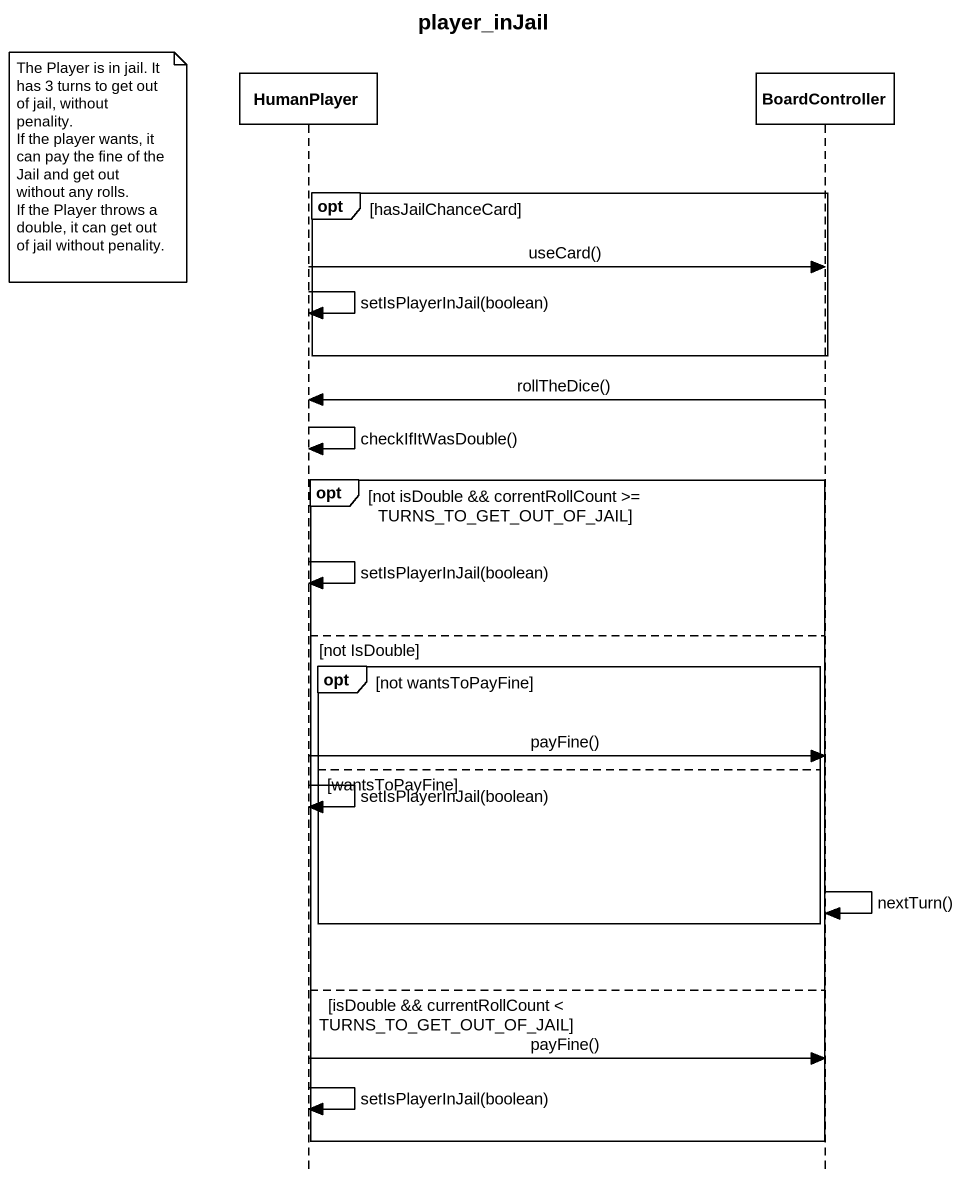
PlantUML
@startuml
title player_inJail
hide footbox
participant HumanPlayer
participant BoardController

note left of HumanPlayer
  The Player is in jail. It has 3 turns to get out of jail, without penality.
  If the player wants, it can pay the fine of the Jail and get out without any rolls.
  If the Player throws a double, it can get out of jail without penality.
end note
opt hasJailChanceCard
  HumanPlayer -> BoardController : useCard()
  HumanPlayer -> HumanPlayer : setIsPlayerInJail(boolean)
end
BoardController -> HumanPlayer : rollTheDice()
HumanPlayer -> HumanPlayer : checkIfItWasDouble()
opt not isDouble && correntRollCount >= TURNS_TO_GET_OUT_OF_JAIL
  HumanPlayer -> HumanPlayer : setIsPlayerInJail(boolean)
else not IsDouble
  opt not wantsToPayFine
    HumanPlayer -> BoardController : payFine()
  else wantsToPayFine
    HumanPlayer -> HumanPlayer : setIsPlayerInJail(boolean)
    BoardController -> BoardController : nextTurn()
  end
else isDouble && currentRollCount < TURNS_TO_GET_OUT_OF_JAIL
  HumanPlayer -> BoardController : payFine()
  HumanPlayer -> HumanPlayer : setIsPlayerInJail(boolean)
end
@enduml
